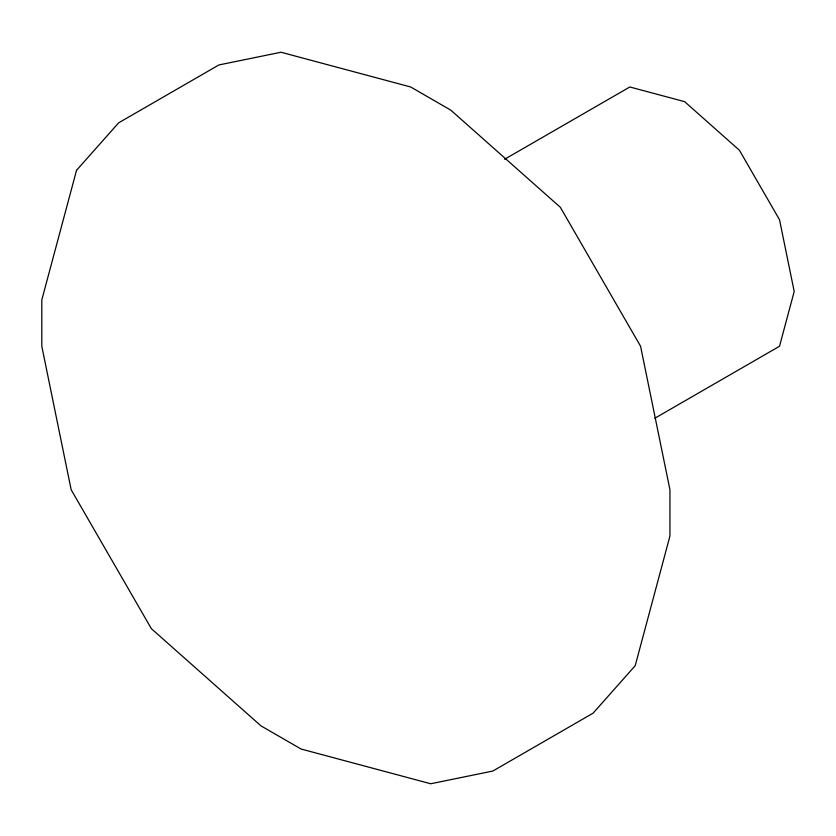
<?xml version="1.0" encoding="UTF-8"?>
<svg xmlns="http://www.w3.org/2000/svg" width="836" height="836" viewBox="0 0 836 836"><rect width="100%" height="100%" fill="white"/><g stroke="black" fill="none" stroke-linecap="round" stroke-linejoin="round"><path stroke-width="1.25" d="M504.61 159.268L629.822 86.986L684.621 101.658L739.411 150.25L779.518 219.722L794.2 291.461L779.518 346.261L654.807 418.261M76.536 170.304L41.8 299.946L41.8 346.261L71.164 489.75L151.379 628.693L260.968 725.867L301.075 749.025L430.718 783.76L492.843 771.043L593.121 713.15L635.203 665.696L669.939 536.054L669.939 489.739L640.575 346.25L560.35 207.307L450.771 110.133L410.664 86.975L281.021 52.24L218.886 64.957L118.618 122.85L76.536 170.304"/></g></svg>
